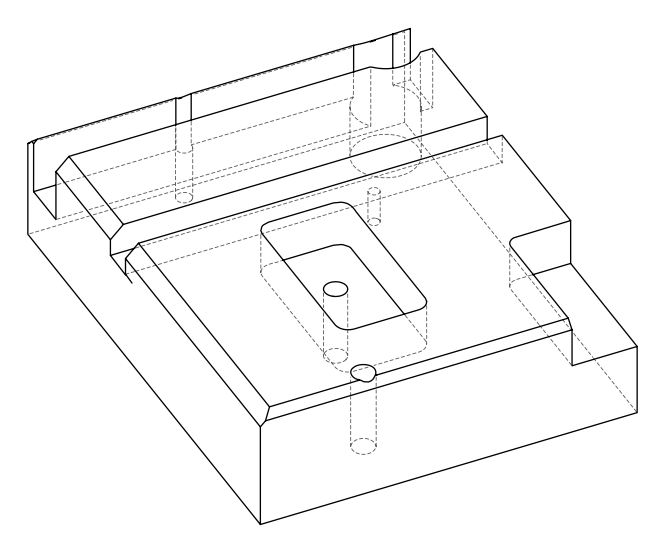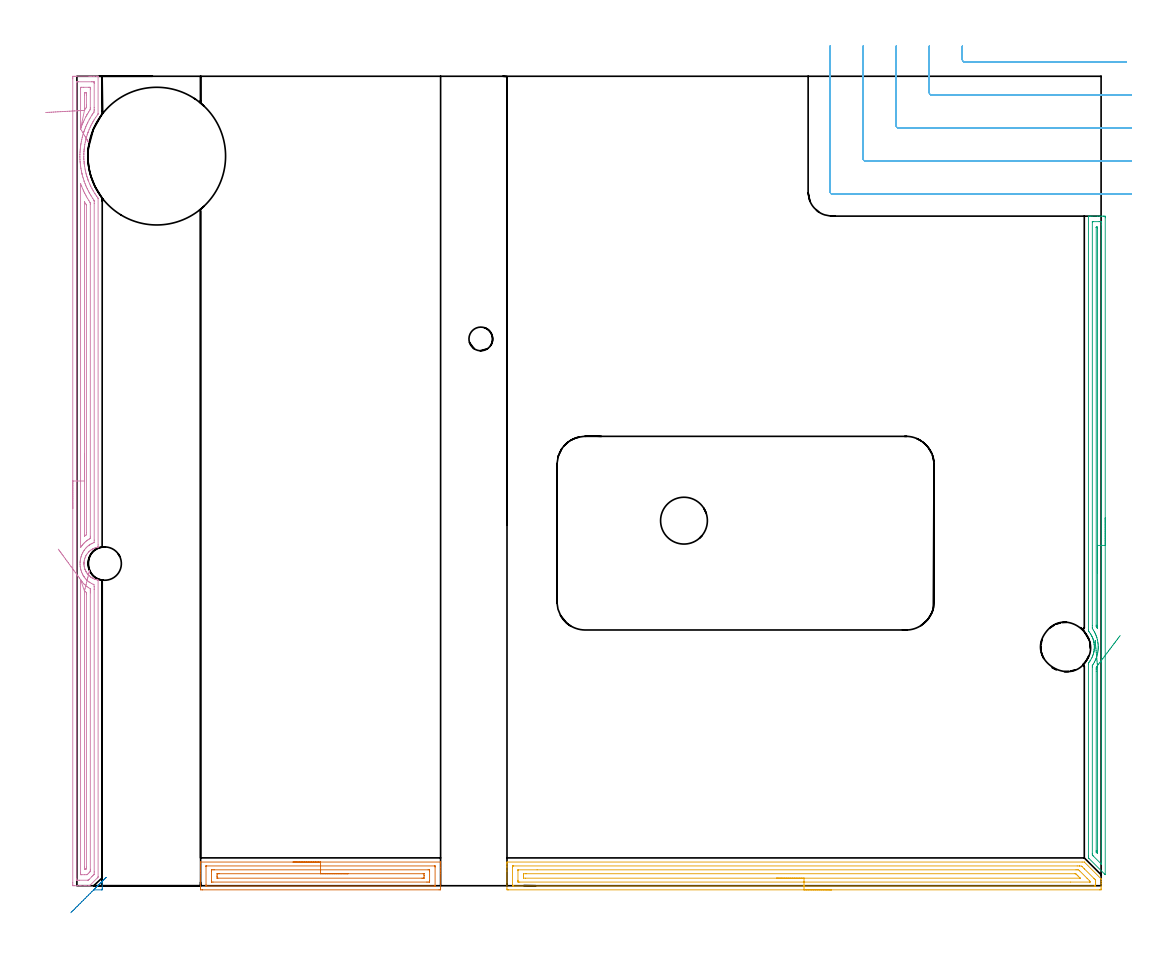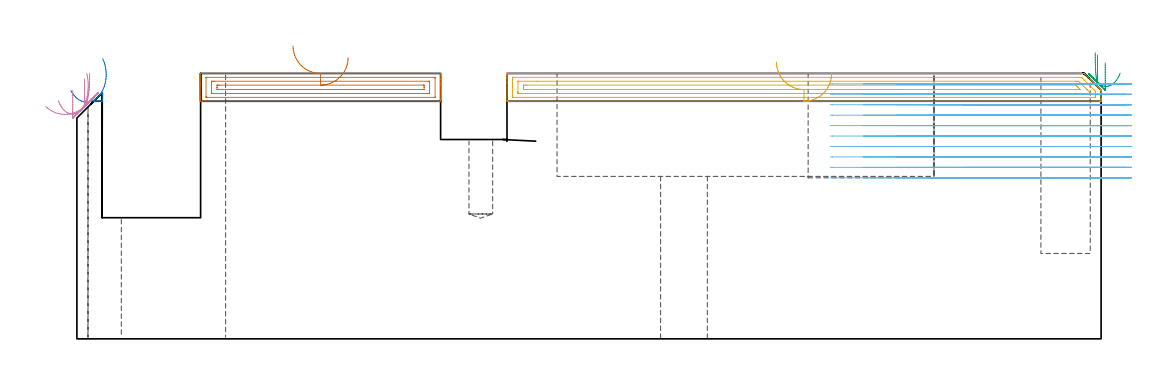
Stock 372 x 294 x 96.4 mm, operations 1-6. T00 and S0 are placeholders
(PLAN: 20 operations, 12 tool changes, 76 min)
(1 AREA_MILL | FG_CHAMFER_SURFACE | UGT0205_001 | 3.01 min | 5052 mm3)
(2 AREA_MILL_1 | FG_CHAMFER_SURFACE_1 | UGT0205_001 | 0.18 min | 712 mm3)
(3 AREA_MILL_2 | FG_CHAMFER_SURFACE_2 | UGT0205_001 | 5.86 min | 4584 mm3)
(4 AREA_MILL_3 | FG_CHAMFER_SURFACE_3 | UGT0205_001 | 9.36 min | 37914 mm3)
(5 AREA_MILL_4 | FG_CHAMFER_SURFACE_4 | UGT0205_001 | 7.07 min | 11173 mm3)
(6 MILL_CORNER_NOTCH_RECTANGULAR | CORNER_NOTCH_RECTANGULAR | NXT0201_012 | Follow Part, ap 4, ae 75% | 12.81 min | 204169 mm3)
(7 MILL_RECTANGULAR_POCKET | POCKET_RECTANGULAR_STRAIGHT | NXT0201_012 | Follow Part, ap 4, ae 75% | 16.77 min | 356655 mm3)
(8 MILL_RECTANGULAR_SLOT | SLOT_RECTANGULAR | UGT0201_004 | Follow Part, ap 8, ae 75% | 8.34 min | 511738 mm3)
(9 MILL_RECTANGULAR_SLOT_1 | SLOT_RECTANGULAR_1 | UGT0201_004 | Follow Part, ap 8, ae 75% | 1.73 min | 43128 mm3)
(10 MILL_RECTANGULAR_SLOT_2 | SLOT_RECTANGULAR_2 | UGT0201_094 | Follow Part, ap 5, ae 75% | 6.83 min | 169432 mm3)
(11 MILL_BLIND_HOLE_FROM_SOLID_MATERIAL | STEP1POCKET | NXT0201_011 | Spiral | 2.07 min | 16505 mm3)
(12 BORE_BLIND_HOLE | STEP1POCKET | UGT0332_075 | 0.27 min | 0 mm3)
(13 SPOT_DRILL | STEP1HOLE | NXT0321_9005460120000 | 0.03 min | 0 mm3)
(14 SPOT_DRILL_1 | STEP1POCKET_1 | NXT0321_9005460120000 | 0.03 min | 50 mm3)
(15 DRILL_BLIND_HOLE_INTO_CENTER | STEP1HOLE | UGT0301_198 | 0.06 min | 101 mm3)
(16 GUN_DRILL_THROUGH_HOLE | STEP1HOLE | UGT0307_003 | 0.44 min | 1870 mm3)
(17 DRILL_TO_ENLARGE_THROUGH_HOLE | STEP1HOLE | UGT0301_230 | 0.39 min | 4607 mm3)
(18 INDEXABLE_INSERT_DRILL_THROUGH_HOLE_FROM_SOLID | STEP1HOLE_1 | NXT0302_038 | 0.4 min | 91958 mm3)
(19 INDEXABLE_INSERT_DRILL_THROUGH_HOLE_FROM_SOLID_1 | STEP1HOLE_2 | NXT0302_005 | 0.26 min | 13347 mm3)
(20 DRILL_BLIND_HOLE_INTO_CENTER_1 | STEP1POCKET_1 | NXT0301_057 | 0.13 min | 1621 mm3)
(TOOL UGT0205_001 | Chamfer Mill 20 x 3 x 45 deg. | D20 FL50 Z2)
(TOOL NXT0201_012 | ENDMILL 16mm [2P460-1600-NA 1630] | D16 FL38 Z6)
(TOOL UGT0201_004 | End Mill 32 mm | D32 FL53 Z6)
(TOOL UGT0201_094 | End mill 20 mm | D20 FL38 Z4)
(TOOL NXT0201_011 | ENDMILL 12mm [2P460-1200-NA 1630] | D12 FL38 Z6)
(TOOL UGT0332_075 | 17.75 mm Rough Boring Bar | D17.75)
(TOOL NXT0321_9005460120000 | NC Spot Drill, 142deg, 12mm, Carbide, Uncoated | D12 PA142 FL30 Z2)
(TOOL UGT0301_198 | Twist Drill 7.9 mm | D7.9 PA118 FL73 Z2)
(TOOL UGT0307_003 | Gun Drill 7 mm | D7 PA130 FL24 Z1)
(TOOL UGT0301_230 | Twist Drill 12.1 mm | D12.1 PA118 FL98 Z2)
(TOOL NXT0302_038 | Index. Insert Drill 50mm [880-D5000L50-04] | D50 PA176 FL200 Z2)
(TOOL NXT0302_005 | Index. Insert Drill 17mm [880-D1700L20-05] | D17 PA176 FL85 Z2)
(TOOL NXT0301_057 | Carbide Drill 8.6mm [860.1-0860-026A1-MM 2214] | D8.6 PA140 FL47 Z2)
(OP 1 AREA_MILL)
G17 G21 G94 G90
T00 M6
G54
G17 G0 G90 X78.5 Y8.6 S1061 M3
G43 Z106.4 H0
G94 G1 X78.538 Z105.528 F250.
X78.652 Z104.663
X78.841 Z103.812
X79.103 Z102.98
X79.437 Z102.174
X79.84 Z101.4
X80.308 Z100.664
X80.84 Z99.972
X81.429 Z99.329
X82.072 Z98.739
X82.764 Z98.208
X83.5 Z97.74
X84.274 Z97.337
X85.08 Z97.003
X85.912 Z96.741
X86.763 Z96.552
X87.628 Z96.438
X88.5 Z96.4
X132.003
X132.09 Y8.597 Z96.389
X132.093 Y8.57 Z96.363
X132.1 Y8.342 Z96.14
Y6.613 Z94.412
Y5.333 Z93.13
Y5.139 Z92.937
Y4.442 Z92.235
X132.099 Y-0.908 Z86.889
X132.097 Y-1.448 Z86.349
X132.094 Y-1.491 Z86.305
X131.559 Y-1.5 Z86.3
X45.618 Y-1.499 Z86.301
X45.441 Y-1.498 Z86.302
X44.906 Y-1.491 Z86.305
X44.903 Y-1.448 Z86.349
X44.901 Y-0.908 Z86.889
X44.9 Y-0.365 Z87.432
Y4.442 Z92.235
Y5.139 Z92.937
Y5.333 Z93.13
Y8.342 Z96.141
X44.907 Y8.57 Z96.363
X44.91 Y8.604 Z96.396
X44.994 Y8.6 Z96.4
X88.5
Y7.186 Z94.986
X129.853 Y7.185 Z94.985
X129.992 Y7.182 Z94.982
X130.078 Y7.179 Z94.979
X130.09 Y7.16 Z94.96
X130.093 Y7.116 Z94.916
X130.099 Y6.799 Z94.599
X130.1 Y-0.016 Z87.784
X130.098 Y-0.056 Z87.744
X130.095 Y-0.074 Z87.726
X130.092 Y-0.079 Z87.721
X130.061 Y-0.081 Z87.719
X129.923 Y-0.085 Z87.715
X129.853 Y-0.086 Z87.714
X47.147 Y-0.085 Z87.715
X47.008 Y-0.082 Z87.718
X46.922 Y-0.079 Z87.721
X46.91 Y-0.06 Z87.74
X46.907 Y-0.016 Z87.784
X46.901 Y0.301 Z88.101
X46.9 Y7.116 Z94.916
X46.902 Y7.156 Z94.956
X46.905 Y7.174 Z94.974
X46.908 Y7.179 Z94.979
X46.939 Y7.181 Z94.981
X47.078 Y7.185 Z94.985
X47.147 Y7.186 Z94.986
X88.5
Y5.772 Z93.572
X127.572 Y5.771 Z93.571
X128.008 Y5.77 Z93.57
X128.069 Y5.767 Z93.567
X128.08 Y5.766 Z93.566
X128.09 Y5.732 Z93.532
X128.095 Y5.61 Z93.41
X128.099 Y5.425 Z93.225
X128.1 Y5.333 Z93.133
Y1.767 Z89.567
Y1.675 Z89.475
X128.097 Y1.582 Z89.382
X128.09 Y1.398 Z89.198
X128.081 Y1.334 Z89.134
X128.062 Y1.332 Z89.132
X128.008 Y1.331 Z89.131
X127.557 Y1.329 Z89.129
X127.12 Y1.328 Z89.128
X49.428 Y1.329 Z89.129
X48.992 Y1.33 Z89.13
X48.931 Y1.333 Z89.133
X48.92 Y1.334 Z89.134
X48.91 Y1.368 Z89.168
X48.905 Y1.49 Z89.29
X48.901 Y1.675 Z89.475
X48.9 Y1.767 Z89.567
Y5.425 Z93.225
X48.903 Y5.518 Z93.318
X48.91 Y5.702 Z93.502
X48.919 Y5.766 Z93.566
X48.938 Y5.768 Z93.568
X48.992 Y5.769 Z93.569
X49.443 Y5.771 Z93.571
X49.88 Y5.772 Z93.572
X88.5
Y4.357 Z92.157
X125.784
X125.961 Y4.355 Z92.155
X126.049 Y4.353 Z92.153
X126.085 Y4.351 Z92.151
X126.09 Y4.322 Z92.122
X126.099 Y3.684 Z91.484
Y3.55 Z91.35
X126.094 Y2.797 Z90.597
X126.089 Y2.75 Z90.55
X126.047 Y2.747 Z90.547
X125.948 Y2.745 Z90.545
X125.747 Y2.743 Z90.543
X125.345
X51.216
X51.039 Y2.745 Z90.545
X50.951 Y2.747 Z90.547
X50.914 Y2.749 Z90.549
X50.91 Y2.778 Z90.578
X50.901 Y3.416 Z91.216
Y3.55 Z91.35
X50.906 Y4.303 Z92.103
X50.911 Y4.35 Z92.15
X50.953 Y4.353 Z92.153
X51.052 Y4.355 Z92.155
X51.253 Y4.357 Z92.157
X51.655
X88.5
X89.372 Z92.195
X90.236 Z92.309
X91.088 Z92.498
X91.92 Z92.76
X92.726 Z93.094
X93.5 Z93.497
X94.236 Z93.966
X94.928 Z94.497
X95.571 Z95.086
X96.16 Z95.729
X96.691 Z96.422
X97.16 Z97.157
X97.563 Z97.931
X97.897 Z98.737
X98.159 Z99.569
X98.348 Z100.421
X98.462 Z101.286
X98.5 Z102.157
G0 Z106.4
M5
M2
(OP 2 AREA_MILL_1)
G17 G21 G94 G90
T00 M6
G54
G17 G0 G90 X-2.206 Y-9.806 S1061 M3
G43 Z106.4 H0
Z90.241
G94 G1 X-1.828 Y-9.428 Z89.552 F250.
X-1.409 Y-9.009 Z88.911
X-0.953 Y-8.553 Z88.325
X-0.462 Y-8.062 Z87.797
X0.06 Y-7.54 Z87.332
X0.609 Y-6.991 Z86.932
X1.18 Y-6.42 Z86.602
X1.769 Y-5.831 Z86.344
X2.372 Y-5.228 Z86.159
X2.984 Y-4.616 Z86.049
X3.6 Y-4. Z86.015
X4.216 Y-3.384 Z86.057
X4.828 Y-2.772 Z86.175
X5.429 Y-2.171 Z86.368
X6.017 Y-1.583 Z86.634
X6.585 Y-1.015 Z86.971
X7.131 Y-0.469 Z87.378
X7.65 Y0.05 Z87.85
X8.951 Y1.351 Z89.151
X9.051 Y1.454 Z89.248
X9.151 Y1.555 Z89.345
X9.192 Y1.586 Z89.374
X9.2 Y1.567 Z89.357
Y1.351 Z89.145
Y-0.882 Z86.915
X9.197 Y-1.251 Z86.547
X9.193 Y-1.492 Z86.306
X9.074 Y-1.497 Z86.302
X8.951 Y-1.5 Z86.3
X6.349
X6.185 Y-1.497 Z86.302
X6.118 Y-1.493 Z86.306
X6.349 Y-1.25 Z86.55
X7.65 Y0.05 Z87.85
X8.138 Y0.538 Z88.384
X8.591 Y0.991 Z88.977
X9.005 Y1.405 Z89.623
X9.378 Y1.778 Z90.317
X9.707 Y2.108 Z91.055
X9.99 Y2.39 Z91.831
X10.223 Y2.623 Z92.638
X10.406 Y2.806 Z93.471
X10.537 Y2.937 Z94.324
X10.614 Y3.014 Z95.189
X10.638 Y3.039 Z96.061
X10.609 Y3.009 Z96.932
X10.525 Y2.925 Z97.797
X10.389 Y2.789 Z98.648
X10.201 Y2.601 Z99.479
X9.962 Y2.362 Z100.283
X9.675 Y2.075 Z101.055
X9.341 Y1.741 Z101.788
G0 Z106.4
M5
M2
(OP 3 AREA_MILL_2)
G17 G21 G94 G90
T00 M6
G54
G17 G0 G90 X373.5 Y133.6 S1061 M3
G43 Z106.4 H0
Z100.3
G94 G1 Y133.562 Z99.428 F250.
Y133.448 Z98.563
Y133.259 Z97.712
Y132.997 Z96.88
Y132.663 Z96.074
Y132.26 Z95.3
Y131.792 Z94.564
Y131.26 Z93.872
Y130.671 Z93.229
Y130.028 Z92.64
Y129.336 Z92.108
Y128.6 Z91.64
Y127.826 Z91.237
Y127.02 Z90.903
Y126.188 Z90.641
Y125.337 Z90.452
Y124.472 Z90.338
Y123.6 Z90.3
Y4.146
X373.493 Y4.019 Z90.306
X373.355 Y4.146 Z90.444
X367.559 Y9.94 Z96.239
X367.404 Y10.094 Z96.389
X367.4 Y10.832 Z96.4
Y80.365
X367.403 Y80.881 Z96.397
Y80.885
X367.631 Y81.171 Z96.169
X367.944 Y81.591 Z95.853
X368.033 Y81.725 Z95.764
X368.076 Y81.789 Z95.721
X368.485 Y82.485 Z95.315
X368.706 Y82.929 Z95.091
X368.907 Y83.379 Z94.89
X368.948 Y83.482 Z94.848
X369.086 Y83.876 Z94.712
X369.207 Y84.273 Z94.59
X369.32 Y84.718 Z94.479
X369.324 Y84.738 Z94.475
X369.34 Y84.822 Z94.457
X369.399 Y85.108 Z94.401
X369.41 Y85.167 Z94.39
X369.477 Y85.626 Z94.322
X369.478 Y85.654 Z94.318
X369.483 Y85.713 Z94.31
X369.499 Y85.866 Z94.296
X369.518 Y86.06 Z94.278
X369.528 Y86.274 Z94.267
X369.539 Y86.507 Z94.257
X369.538 Y86.742 Z94.254
X369.539 Y86.954 Z94.259
X369.514 Y87.401 Z94.283
X369.503 Y87.496 Z94.291
X369.495 Y87.583 Z94.302
X369.49 Y87.638 Z94.309
X369.468 Y87.848 Z94.33
X369.398 Y88.296 Z94.398
X369.378 Y88.388 Z94.417
X369.359 Y88.492 Z94.44
X369.352 Y88.527 Z94.448
X369.321 Y88.673 Z94.477
X369.306 Y88.742 Z94.49
X369.281 Y88.834 Z94.514
X369.204 Y89.134 Z94.594
X369.189 Y89.19 Z94.609
X369.161 Y89.279 Z94.636
X369.049 Y89.636 Z94.749
X369.017 Y89.725 Z94.78
X368.949 Y89.916 Z94.849
X368.844 Y90.171 Z94.956
X368.821 Y90.225 Z94.979
X368.682 Y90.529 Z95.116
X368.636 Y90.616 Z95.16
X368.45 Y90.98 Z95.349
X368.428 Y91.018 Z95.371
X368.198 Y91.423 Z95.601
X368.077 Y91.613 Z95.722
X367.825 Y91.969 Z95.974
X367.769 Y92.044 Z96.031
X367.562 Y92.317 Z96.236
X367.515 Y92.376 Z96.282
X367.405 Y92.514 Z96.391
X367.4 Y92.845 Z96.4
Y243.054
X367.406 Y243.19 Z96.393
X367.67 Y243.2 Z96.128
X368.118 Z95.681
X368.692 Z95.102
X370.737 Z93.06
X371.329 Z92.466
X371.912 Z91.884
X372.208 Z91.588
X372.79 Z91.005
X373.086 Y243.197 Z90.71
X373.491 Y243.19 Z90.305
X373.496 Y243.024 Z90.302
X373.499 Y242.609 Z90.301
X373.5 Y123.6 Z90.3
X372.086 Z91.714
Y8.157
X372.084 Y7.914 Z91.716
X372.082 Y7.884 Z91.718
X372.081 Y7.88 Z91.719
X372.077 Y7.881 Z91.723
X372.038 Y7.914 Z91.762
X372.003 Y7.948 Z91.797
X371.792 Y8.157 Z92.008
X369.119 Y10.832 Z94.681
X368.966 Y10.989 Z94.834
X368.844 Y11.118 Z94.956
X368.821 Y11.149 Z94.979
X368.819 Y11.169 Z94.981
X368.817 Y11.216 Z94.983
X368.814 Y11.599 Z94.986
Y11.723
X368.815 Y79.473 Z94.985
X368.817 Y79.857 Z94.983
X368.819 Y79.953 Z94.981
X368.822 Y79.997 Z94.978
X369.062 Y80.365 Z94.738
X369.257 Y80.683 Z94.543
X369.571 Y81.206 Z94.229
X369.589 Y81.238 Z94.211
X369.599 Y81.256 Z94.201
X369.882 Y81.832 Z93.918
X370.027 Y82.148 Z93.773
X370.103 Y82.324 Z93.697
X370.153 Y82.449 Z93.647
X370.369 Y83.039 Z93.431
X370.381 Y83.074 Z93.419
X370.39 Y83.1 Z93.41
X370.45 Y83.3 Z93.35
X370.583 Y83.796 Z93.217
X370.616 Y83.931 Z93.184
X370.744 Y84.524 Z93.056
X370.797 Y84.822 Z93.003
X370.865 Y85.292 Z92.935
X370.907 Y85.713 Z92.893
X370.933 Y86.115 Z92.867
X370.949 Y86.605 Z92.851
X370.947 Y86.992 Z92.853
X370.921 Y87.496 Z92.879
X370.881 Y87.951 Z92.919
X370.826 Y88.388 Z92.974
X370.719 Y89.006 Z93.081
X370.663 Y89.279 Z93.137
X370.45 Y90.102 Z93.35
X370.429 Y90.171 Z93.371
X370.419 Y90.202 Z93.381
X370.242 Y90.714 Z93.558
X370.106 Y91.062 Z93.694
X369.831 Y91.69 Z93.969
X369.696 Y91.954 Z94.104
X369.571 Y92.184 Z94.229
X369.187 Y92.845 Z94.613
X368.821 Y93.425 Z94.979
X368.817 Y93.611 Z94.983
X368.815 Y93.736 Z94.985
X368.814 Y94.504 Z94.986
X368.815 Y241.114 Z94.985
X368.816 Y241.162 Z94.984
X368.818 Y241.184 Z94.982
X368.82 Y241.188 Z94.98
X368.834 Y241.191 Z94.966
X369.204 Y241.199 Z94.596
X371.329 Z92.471
X371.842 Y241.196 Z91.958
X372.009 Y241.19 Z91.791
X372.079 Y241.166 Z91.721
X372.084 Y240.951 Z91.716
X372.085 Y240.826 Z91.715
X372.086 Y240.058 Z91.714
Y123.6
X370.672 Z93.128
X370.671 Y94.403 Z93.129
X370.67 Y93.736 Z93.13
X370.667 Y93.563 Z93.133
X370.666 Y93.518 Z93.134
X370.657 Y93.494 Z93.143
X370.63 Y93.536 Z93.17
X370.593 Y93.592 Z93.207
X370.45 Y93.837 Z93.35
X370.285 Y94.123 Z93.515
X370.252 Y94.183 Z93.548
X370.239 Y94.21 Z93.561
X370.235 Y94.254 Z93.565
X370.232 Y94.403 Z93.568
X370.229 Y94.628 Z93.571
Y239.043
X370.23 Y239.155 Z93.57
X370.232 Y239.182 Z93.568
X370.235 Y239.188 Z93.565
X370.244 Y239.192 Z93.556
X370.297 Y239.198 Z93.503
X370.45 Y239.199 Z93.35
X370.605 Y239.196 Z93.195
X370.648 Y239.191 Z93.152
X370.665 Y239.187 Z93.135
X370.667 Y239.176 Z93.133
X370.67 Y239.118 Z93.13
X370.671 Y239.043 Z93.129
X370.672 Y238.818 Z93.128
Y123.6
Y122.728 Z93.166
Y121.864 Z93.28
Y121.012 Z93.469
Y120.18 Z93.731
Y119.374 Z94.065
Y118.6 Z94.468
Y117.864 Z94.937
Y117.172 Z95.468
Y116.529 Z96.057
Y115.94 Z96.701
Y115.409 Z97.393
Y114.94 Z98.128
Y114.537 Z98.902
Y114.203 Z99.708
Y113.941 Z100.54
Y113.752 Z101.392
Y113.638 Z102.257
Y113.6 Z103.128
G0 X369.863 Y88.957 Z103.976
G1 X369.859 Y88.995 Z103.105
X369.863 Y88.959 Z102.233
X369.873 Y88.846 Z101.368
X369.889 Y88.659 Z100.516
X369.912 Y88.398 Z99.684
X369.942 Y88.067 Z98.878
X369.977 Y87.666 Z98.103
X370.019 Y87.2 Z97.367
X370.066 Y86.672 Z96.674
X370.118 Y86.086 Z96.031
X370.175 Y85.446 Z95.441
X370.236 Y84.757 Z94.909
X370.301 Y84.024 Z94.439
X370.37 Y83.254 Z94.036
X370.441 Y82.452 Z93.701
X370.515 Y81.623 Z93.438
X370.59 Y80.775 Z93.248
X370.667 Y79.914 Z93.133
X370.668 Y79.901 Z93.132
X370.67 Y79.848 Z93.13
X370.671 Y79.698 Z93.129
X370.672 Y79.473 Z93.128
X370.671 Y12.615 Z93.129
X370.67 Y12.391 Z93.13
X370.668 Y12.165 Z93.132
X370.661 Y11.75 Z93.139
X370.45 Y11.955 Z93.35
X370.289 Y12.119 Z93.511
X370.249 Y12.162 Z93.551
X370.235 Y12.189 Z93.565
X370.233 Y12.24 Z93.567
X370.23 Y12.39 Z93.57
X370.229 Y12.615 Z93.571
X370.228 Y12.839 Z93.572
X370.229 Y77.915 Z93.571
Y78.582
X370.231 Y78.804 Z93.569
X370.236 Y79.139 Z93.564
X370.247 Y79.214 Z93.553
X370.415 Y79.509 Z93.385
X370.45 Y79.569 Z93.35
X370.524 Y79.69 Z93.276
X370.639 Y79.876 Z93.161
X370.667 Y79.914 Z93.133
X371.128 Y80.525 Z92.716
X371.61 Y81.164 Z92.368
X372.108 Y81.824 Z92.09
X372.618 Y82.502 Z91.886
X373.137 Y83.191 Z91.756
X373.662 Y83.886 Z91.702
X374.187 Y84.582 Z91.724
X374.708 Y85.274 Z91.822
X375.223 Y85.957 Z91.996
X375.727 Y86.625 Z92.243
X376.216 Y87.274 Z92.562
X376.686 Y87.897 Z92.95
X377.134 Y88.491 Z93.406
X377.556 Y89.052 Z93.924
X377.95 Y89.574 Z94.501
X378.312 Y90.054 Z95.134
X378.639 Y90.488 Z95.816
X378.929 Y90.873 Z96.543
G0 Z106.4
M5
M2
(OP 4 AREA_MILL_3)
G17 G21 G94 G90
T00 M6
G54
G17 G0 G90 X-1.5 Y137. S1061 M3
G43 Z106.4 H0
Z90.2
G94 G1 Y137.038 Z89.328 F250.
Y137.152 Z88.464
Y137.341 Z87.612
Y137.603 Z86.78
Y137.937 Z85.974
Y138.34 Z85.2
Y138.808 Z84.464
Y139.34 Z83.772
Y139.929 Z83.129
Y140.572 Z82.54
Y141.264 Z82.009
Y142. Z81.54
Y142.774 Z81.137
Y143.58 Z80.803
Y144.412 Z80.541
Y145.263 Z80.352
Y146.128 Z80.238
Y147. Z80.2
Y293.089
X-1.499 Y293.392 Z80.201
X-1.493 Y293.975 Z80.204
X-1.492 Y293.993 Z80.206
X-0.911 Y293.997 Z80.786
X-0.304 Y294. Z81.393
X4.437 Z86.131
X5.005 Z86.702
X5.328 Z87.024
X5.897 Z87.593
X6.22 Z87.915
X7.274 Z88.973
X7.65 Y293.992 Z89.342
X7.697 Y293.99 Z89.388
X7.7 Y293.838 Z89.4
X7.69 Y280.418 Z89.39
X7.686 Y280.274 Z89.38
X7.602 Y280.143 Z89.301
X6.816 Y279.036 Z88.514
X6.236 Y278.135 Z87.933
X5.929 Y277.632 Z87.628
X5.801 Y277.407 Z87.501
X5.708 Y277.243 Z87.408
X5.661 Y277.155 Z87.361
X5.514 Y276.878 Z87.211
X5.231 Y276.35 Z86.929
X5.044 Y275.98 Z86.742
X4.8 Y275.458 Z86.498
X4.408 Y274.566 Z86.108
X4.158 Y273.948 Z85.856
X4.059 Y273.674 Z85.755
X4.03 Y273.588 Z85.726
X3.934 Y273.308 Z85.629
X3.87 Y273.125 Z85.568
X3.843 Y273.046 Z85.541
X3.779 Y272.861 Z85.478
X3.752 Y272.782 Z85.451
X3.735 Y272.726 Z85.433
X3.546 Y272.113 Z85.243
X3.502 Y271.969 Z85.197
X3.478 Y271.89 Z85.173
X3.271 Y271.156 Z84.971
X3.234 Y270.998 Z84.933
X3.038 Y270.106 Z84.734
X2.867 Y269.214 Z84.566
X2.745 Y268.398 Z84.439
X2.733 Y268.322 Z84.428
X2.65 Y267.608 Z84.346
X2.64 Y267.506 Z84.333
X2.63 Y267.43 Z84.324
X2.602 Y267.088 Z84.297
X2.566 Y266.613 Z84.256
X2.559 Y266.538 Z84.251
X2.527 Y265.851 Z84.222
X2.522 Y265.72 Z84.215
X2.518 Y265.646 Z84.214
X2.507 Y264.798 Z84.205
X2.506 Y264.754 Z84.204
X2.513 Y264.307 Z84.21
X2.531 Y263.935 Z84.224
X2.534 Y263.861 Z84.227
X2.594 Y262.969 Z84.287
X2.599 Y262.919 Z84.292
X2.632 Y262.596 Z84.323
X2.651 Y262.387 Z84.347
X2.654 Y262.351 Z84.351
X2.666 Y262.238 Z84.362
X2.676 Y262.15 Z84.369
X2.683 Y262.077 Z84.377
X2.749 Y261.579 Z84.447
X2.794 Y261.257 Z84.491
X2.804 Y261.185 Z84.501
X2.957 Y260.293 Z84.656
X3.053 Y259.835 Z84.748
X3.128 Y259.472 Z84.824
X3.142 Y259.401 Z84.839
X3.272 Y258.844 Z84.97
X3.365 Y258.509 Z85.059
X3.418 Y258.325 Z85.114
X3.476 Y258.133 Z85.169
X3.529 Y257.944 Z85.228
X3.546 Y257.886 Z85.245
X3.606 Y257.687 Z85.301
X3.627 Y257.617 Z85.322
X3.79 Y257.114 Z85.488
X3.896 Y256.794 Z85.589
X3.919 Y256.725 Z85.612
X3.953 Y256.629 Z85.647
X4.054 Y256.348 Z85.748
X4.121 Y256.153 Z85.821
X4.14 Y256.1 Z85.84
X4.158 Y256.052 Z85.856
X4.22 Y255.901 Z85.915
X4.247 Y255.833 Z85.943
X4.619 Y254.941 Z86.319
X4.821 Y254.494 Z86.518
X5.029 Y254.049 Z86.727
X5.489 Y253.157 Z87.189
X5.707 Y252.76 Z87.404
X5.95 Y252.331 Z87.648
X5.989 Y252.264 Z87.688
X6.545 Y251.372 Z88.245
X6.678 Y251.167 Z88.378
X6.814 Y250.966 Z88.514
X7.151 Y250.48 Z88.851
X7.461 Y250.056 Z89.16
X7.694 Y249.746 Z89.392
X7.7 Y249.653 Z89.4
Y123.791
X7.694 Y123.016 Z89.392
X7.651 Y122.979 Z89.349
X7.647 Y122.976 Z89.346
X7.566 Y122.96 Z89.265
X7.331 Y122.914 Z89.031
X7.111 Y122.852 Z88.807
X6.989 Y122.818 Z88.688
X6.815 Y122.769 Z88.514
X6.368 Y122.612 Z88.067
X6.22 Y122.546 Z87.918
X5.93 Y122.418 Z87.628
X5.774 Y122.335 Z87.472
X5.576 Y122.23 Z87.274
X5.231 Y122.022 Z86.929
X5.043 Y121.886 Z86.742
X4.826 Y121.709 Z86.525
X4.6 Y121.524 Z86.299
X4.437 Y121.37 Z86.134
X4.399 Y121.334 Z86.097
X4.181 Y121.13 Z85.88
X4.158 Y121.105 Z85.856
X3.813 Y120.68 Z85.512
X3.546 Y120.304 Z85.243
X3.499 Y120.238 Z85.196
X3.271 Y119.853 Z84.971
X3.201 Y119.702 Z84.9
X3.035 Y119.346 Z84.731
X2.869 Y118.902 Z84.567
X2.842 Y118.811 Z84.541
X2.739 Y118.454 Z84.435
X2.645 Y118.009 Z84.343
X2.588 Y117.562 Z84.282
Y117.543 Z84.281
X2.577 Y117.374 Z84.272
X2.564 Y117.116 Z84.252
Y117.111
X2.565 Y117.047
X2.567 Y117.003 Z84.25
Y116.849 Z84.259
X2.571 Y116.67 Z84.262
X2.612 Y116.223 Z84.307
X2.654 Y115.962 Z84.352
X2.688 Y115.777 Z84.381
X2.798 Y115.329 Z84.493
X2.804 Y115.311 Z84.498
X2.868 Y115.106 Z84.568
X2.94 Y114.885 Z84.64
X2.964 Y114.829 Z84.663
X3.097 Y114.51 Z84.794
X3.141 Y114.419 Z84.837
X3.238 Y114.212 Z84.938
X3.271 Y114.142 Z84.971
X3.354 Y113.993 Z85.054
X3.652 Y113.539 Z85.351
X3.811 Y113.327 Z85.51
X3.98 Y113.101 Z85.679
X4.157 Y112.9 Z85.857
X4.432 Y112.634 Z86.132
X4.524 Y112.544 Z86.224
X4.908 Y112.209 Z86.606
X4.938 Y112.187 Z86.637
X5.043 Y112.112 Z86.742
X5.274 Y111.962 Z86.973
X5.328 Y111.927 Z87.025
X5.385 Y111.89 Z87.084
X5.478 Y111.829 Z87.177
X5.677 Y111.721 Z87.375
X5.774 Y111.669 Z87.469
X5.914 Y111.592 Z87.614
X5.929 Y111.584 Z87.628
X6.039 Y111.536 Z87.738
X6.22 Y111.456 Z87.916
X6.533 Y111.317 Z88.232
X6.7 Y111.26 Z88.4
X6.815 Y111.225 Z88.514
X7.111 Y111.152 Z88.805
X7.393 Y111.081 Z89.089
X7.474 Y111.061 Z89.168
X7.644 Y111.023 Z89.336
X7.697 Y111.008 Z89.388
X7.7 Y110.848 Z89.4
Y3.286
X7.695 Y3.105 Z89.391
X7.562 Y2.962 Z89.262
X7.547 Y2.947 Z89.247
X7.441 Y2.84 Z89.138
X4.734 Y0.133 Z86.431
X4.612 Y0.013 Z86.31
X4.595 Y0.001 Z86.292
X4.437 Y0. Z86.136
X4.284 Z85.984
X3.3 Z84.999
X2.654 Z84.35
X1.44 Z83.138
X0.872 Z82.567
X0.265 Z81.96
X-0.911 Y0.001 Z80.785
X-1.155 Y0.003 Z80.541
X-1.491 Y0.007 Z80.205
X-1.493 Y0.025 Z80.204
X-1.498 Y0.608 Z80.202
X-1.5 Y1.198 Z80.2
Y147.
X-0.086 Z81.614
X-0.085 Y291.74 Z81.615
X-0.083 Y291.872 Z81.617
X-0.079 Y291.959 Z81.621
X-0.075 Y291.992 Z81.625
X-0.067 Y291.993 Z81.633
X-0.019 Y291.996 Z81.681
X0.479 Y292. Z82.179
X5.328 Z87.028
X5.828 Y291.998 Z87.528
X6.22 Y291.992 Z87.92
X6.269 Y291.99 Z87.969
X6.278 Y291.801 Z87.978
X6.283 Y291.671 Z87.983
X6.284 Y291.607 Z87.984
Y291.542
X6.278 Y282.622 Z87.978
X6.274 Y281.788 Z87.974
X6.273 Y281.735 Z87.973
X6.22 Y281.034 Z87.92
X6.166 Y280.949 Z87.866
X6.13 Y280.895 Z87.83
X5.803 Y280.42 Z87.503
X5.526 Y280.002 Z87.226
X5.448 Y279.882 Z87.148
X5.328 Y279.693 Z87.028
X4.971 Y279.11 Z86.671
X4.772 Y278.774 Z86.472
X4.437 Y278.182 Z86.137
X3.993 Y277.325 Z85.693
X3.845 Y277.025 Z85.545
X3.562 Y276.432 Z85.262
X3.559 Y276.425 Z85.259
X3.546 Y276.395 Z85.246
X3.288 Y275.797 Z84.988
X3.179 Y275.539 Z84.879
X3.029 Y275.165 Z84.729
X2.828 Y274.647 Z84.528
X2.654 Y274.163 Z84.354
X2.55 Y273.858 Z84.25
X2.516 Y273.754 Z84.216
X2.336 Y273.181 Z84.036
X2.238 Y272.861 Z83.938
X2.063 Y272.269 Z83.763
X1.979 Y271.969 Z83.679
X1.953 Y271.874 Z83.653
X1.935 Y271.797 Z83.635
X1.769 Y271.076 Z83.469
X1.763 Y271.049 Z83.463
X1.594 Y270.184 Z83.294
X1.482 Y269.573 Z83.182
X1.437 Y269.291 Z83.137
X1.363 Y268.799 Z83.063
X1.313 Y268.398 Z83.013
X1.267 Y268.003 Z82.967
X1.217 Y267.506 Z82.917
X1.189 Y267.187 Z82.889
X1.148 Y266.613 Z82.848
X1.134 Y266.35 Z82.834
X1.109 Y265.72 Z82.809
X1.103 Y265.489 Z82.803
X1.098 Y264.828 Z82.798
X1.099 Y264.6 Z82.799
X1.117 Y263.935 Z82.817
X1.127 Y263.679 Z82.827
X1.166 Y263.042 Z82.866
X1.177 Y262.89 Z82.877
X1.191 Y262.723 Z82.891
X1.249 Y262.15 Z82.949
X1.295 Y261.726 Z82.995
X1.357 Y261.257 Z83.057
X1.438 Y260.69 Z83.138
X1.493 Y260.365 Z83.193
X1.627 Y259.608 Z83.327
X1.654 Y259.472 Z83.354
X1.763 Y258.94 Z83.463
X1.844 Y258.579 Z83.544
X1.854 Y258.534 Z83.554
X1.869 Y258.473 Z83.569
X2.08 Y257.687 Z83.78
X2.206 Y257.243 Z83.906
X2.343 Y256.794 Z84.043
X2.613 Y255.942 Z84.313
X2.627 Y255.901 Z84.327
X2.654 Y255.822 Z84.354
X2.958 Y255.009 Z84.658
X3.161 Y254.501 Z84.861
X3.325 Y254.116 Z85.025
X3.546 Y253.608 Z85.246
X3.722 Y253.223 Z85.422
X3.877 Y252.891 Z85.577
X4.168 Y252.331 Z85.868
X4.437 Y251.82 Z86.137
X4.648 Y251.438 Z86.348
X4.924 Y250.95 Z86.624
X5.176 Y250.546 Z86.876
X5.328 Y250.306 Z87.028
X5.754 Y249.653 Z87.454
X6.22 Y248.969 Z87.92
X6.262 Y248.9 Z87.962
X6.279 Y248.867 Z87.979
X6.282 Y248.826 Z87.982
X6.284 Y248.76 Z87.984
X6.285 Y248.694 Z87.985
X6.286 Y247.868 Z87.986
Y125.511
X6.28 Y124.684 Z87.98
X6.279 Y124.657 Z87.979
X6.26 Y124.643 Z87.96
X6.22 Y124.623 Z87.92
X5.637 Y124.374 Z87.337
X5.328 Y124.225 Z87.028
X5.046 Y124.074 Z86.746
X4.576 Y123.791 Z86.276
X4.494 Y123.734 Z86.194
X4.437 Y123.69 Z86.137
X3.943 Y123.297 Z85.643
X3.546 Y122.934 Z85.246
X3.528 Y122.917 Z85.228
X3.509 Y122.899 Z85.209
X3.232 Y122.604 Z84.932
X3.105 Y122.448 Z84.805
X2.757 Y122.006 Z84.457
X2.654 Y121.865 Z84.354
X2.439 Y121.549 Z84.139
X2.357 Y121.412 Z84.057
X2.182 Y121.114 Z83.882
X2.042 Y120.834 Z83.742
X1.763 Y120.228 Z83.463
X1.761 Y120.223 Z83.461
X1.627 Y119.842 Z83.327
X1.536 Y119.556 Z83.236
X1.47 Y119.328 Z83.17
X1.352 Y118.848 Z83.052
X1.269 Y118.436 Z82.969
X1.223 Y118.084 Z82.923
X1.191 Y117.832 Z82.891
X1.172 Y117.543 Z82.872
X1.155 Y117.26 Z82.855
X1.159 Y116.65 Z82.859
X1.202 Y116.088 Z82.902
X1.217 Y115.931 Z82.917
X1.241 Y115.758 Z82.941
X1.316 Y115.313 Z83.016
X1.419 Y114.865 Z83.119
X1.498 Y114.559 Z83.198
X1.644 Y114.092 Z83.344
X1.687 Y113.972 Z83.387
X1.763 Y113.779 Z83.463
X1.975 Y113.292 Z83.675
X2.015 Y113.206 Z83.715
X2.077 Y113.08 Z83.777
X2.184 Y112.878 Z83.884
X2.286 Y112.698 Z83.986
X2.525 Y112.317 Z84.225
X2.612 Y112.187 Z84.312
X2.654 Y112.127 Z84.354
X3.012 Y111.656 Z84.712
X3.325 Y111.295 Z85.025
X3.546 Y111.08 Z85.246
X3.894 Y110.755 Z85.594
X4.311 Y110.402 Z86.011
X4.437 Y110.312 Z86.137
X4.71 Y110.129 Z86.41
X5.328 Y109.778 Z87.028
X5.885 Y109.509 Z87.585
X6.22 Y109.356 Z87.92
X6.279 Y108.617 Z87.979
X6.282 Y108.554 Z87.982
X6.286 Y107.724 Z87.986
Y107.658
X6.285 Y5.005 Z87.985
X6.279 Y4.178 Z87.979
X6.268 Y4.13 Z87.968
X6.22 Y4.077 Z87.92
X5.827 Y3.679 Z87.527
X5.436 Y3.286 Z87.136
X4.437 Y2.288 Z86.137
X4.172 Y2.034 Z85.872
X4.124 Y2.01 Z85.824
X4.063 Y2.006 Z85.763
X3.937 Y2.001 Z85.637
X0.872 Y2. Z82.572
X0.372 Y2.001 Z82.072
X-0.019 Y2.008 Z81.681
X-0.069 Y2.01 Z81.631
X-0.079 Y2.195 Z81.621
X-0.084 Y2.327 Z81.616
X-0.085 Y2.393 Z81.615
X-0.086 Y147. Z81.614
X1.329 Z83.029
Y254.551
X1.334 Y255.009 Z83.034
X1.335 Y255.036 Z83.035
X1.341 Y255.048 Z83.041
X1.639 Y254.24 Z83.339
X1.687 Y254.116 Z83.387
X1.763 Y253.922 Z83.463
X2.056 Y253.223 Z83.756
X2.273 Y252.713 Z83.973
X2.447 Y252.331 Z84.147
X2.654 Y251.887 Z84.354
X2.879 Y251.438 Z84.579
X3.114 Y250.978 Z84.814
X3.347 Y250.546 Z85.047
X3.546 Y250.186 Z85.246
X3.855 Y249.653 Z85.555
X4.352 Y248.845 Z86.052
X4.771 Y248.202 Z86.471
X4.833 Y248.104 Z86.533
X4.86 Y248.059 Z86.56
X4.864 Y248.012 Z86.564
X4.867 Y247.868 Z86.567
X4.871 Y247.433 Z86.571
Y126.927
X4.869 Y126.469 Z86.569
X4.867 Y126.252 Z86.567
X4.865 Y126.149 Z86.565
X4.803 Y126.103 Z86.503
X4.437 Y125.88 Z86.137
X3.946 Y125.577 Z85.646
X3.716 Y125.406 Z85.416
X3.546 Y125.272 Z85.246
X3.223 Y125.007 Z84.923
X2.863 Y124.684 Z84.563
X2.654 Y124.482 Z84.354
X2.317 Y124.129 Z84.017
X2.041 Y123.791 Z83.741
X1.919 Y123.635 Z83.619
X1.763 Y123.428 Z83.463
X1.543 Y123.12 Z83.243
X1.351 Y122.846 Z83.051
X1.336 Y122.827 Z83.036
X1.334 Z83.034
X1.332 Y122.836 Z83.032
X1.329 Y122.875 Z83.029
Y122.899
Y147.
X2.743 Z84.443
X2.744 Y248.305 Z84.444
X2.745 Y248.377 Z84.445
X2.747 Y248.384 Z84.447
X2.749 Z84.449
X2.769 Y248.355 Z84.469
X3.075 Y247.868 Z84.775
X3.205 Y247.66 Z84.905
X3.401 Y247.343 Z85.101
X3.447 Y247.266 Z85.147
X3.452 Y247.242 Z85.152
X3.455 Y247.195 Z85.155
X3.457 Y247.099 Z85.157
Y247.064
Y128.255
X3.45 Y127.54 Z85.15
X3.441 Y127.466 Z85.141
X3.298 Y127.362 Z84.998
X2.78 Y126.971 Z84.48
X2.752 Y126.951 Z84.452
X2.749 Y127.044 Z84.449
X2.744 Y127.273 Z84.444
X2.743 Y147. Z84.443
Y147.872 Z84.481
Y148.736 Z84.595
Y149.588 Z84.783
Y150.42 Z85.046
Y151.226 Z85.38
Y152. Z85.782
Y152.736 Z86.251
Y153.428 Z86.782
Y154.071 Z87.372
Y154.66 Z88.015
Y155.191 Z88.707
Y155.66 Z89.443
Y156.063 Z90.217
Y156.397 Z91.022
Y156.659 Z91.855
Y156.848 Z92.706
Y156.962 Z93.571
Y157. Z94.443
G0 X-6.745 Y122.236 Z86.565
G1 X-6.464 Y121.852 Z85.834
X-6.147 Y121.418 Z85.147
X-5.796 Y120.937 Z84.509
X-5.414 Y120.413 Z83.926
X-5.002 Y119.85 Z83.401
X-4.566 Y119.253 Z82.939
X-4.107 Y118.625 Z82.544
X-3.63 Y117.971 Z82.217
X-3.138 Y117.298 Z81.963
X-2.634 Y116.608 Z81.782
X-2.124 Y115.909 Z81.676
X-1.609 Y115.205 Z81.646
X-1.096 Y114.502 Z81.692
X-0.586 Y113.804 Z81.814
X-0.085 Y113.118 Z82.011
X0.405 Y112.448 Z82.281
X0.878 Y111.8 Z82.622
X1.332 Y111.178 Z83.032
X1.383 Y111.108 Z83.083
X1.482 Y110.969 Z83.182
X1.763 Y110.571 Z83.463
X1.89 Y110.402 Z83.59
X2.426 Y109.738 Z84.126
X2.653 Y109.509 Z84.353
X2.711 Y109.453 Z84.411
X3.546 Y108.721 Z85.246
X3.673 Y108.617 Z85.373
X4.129 Y108.315 Z85.829
X4.864 Y107.862 Z86.564
X4.866 Y107.724 Z86.566
X4.87 Y107.29 Z86.57
X4.871 Y106.831 Z86.571
Y106.396
Y5.964
X4.87 Y5.53 Z86.57
X4.867 Y5.3 Z86.567
X4.865 Y5.19 Z86.565
X4.762 Y5.071 Z86.462
X4.603 Y4.905 Z86.303
X4.437 Y4.737 Z86.137
X4.158 Y4.458 Z85.858
X3.875 Y4.178 Z85.575
X3.706 Y4.018 Z85.406
X3.546 Y4.01 Z85.246
X2.832 Y4.001 Z84.532
X1.763 Y4. Z83.463
X1.585 Y4.002 Z83.285
X1.466 Y4.005 Z83.166
X1.372 Y4.01 Z83.072
X1.335 Y4.017 Z83.035
X1.334 Y4.035 Z83.034
X1.331 Y4.178 Z83.031
X1.329 Y4.613 Z83.029
Y110.982
X1.33 Y111.098 Z83.03
X1.332 Y111.174 Z83.032
Y111.178
X2.749 Y107.042 Z84.449
X2.754 Y107.041 Z84.454
X2.784 Y107.021 Z84.484
X2.849 Y106.972 Z84.549
X3.03 Y106.831 Z84.73
X3.165 Y106.735 Z84.865
X3.445 Y106.538 Z85.145
X3.45 Y106.444 Z85.15
X3.457 Y106.058 Z85.157
Y106.027
Y6.856
X3.455 Y6.499 Z85.155
X3.453 Y6.32 Z85.153
X3.45 Y6.233 Z85.15
X3.43 Y6.191 Z85.13
X3.376 Y6.133 Z85.076
X3.282 Y6.04 Z84.982
X3.249 Y6.01 Z84.949
X3.2 Y6.007 Z84.9
X3.097 Y6.004 Z84.797
X2.891 Y6.006 Z84.591
X2.789 Y6.01 Z84.489
X2.75 Y6.017 Z84.45
X2.743 Y6.856 Z84.443
Y106.831
X2.744 Y106.969 Z84.444
X2.747 Y107.036 Z84.447
X2.749 Y107.042 Z84.449
X2.951 Y107.855 Z84.69
X3.148 Y108.645 Z85.004
X3.337 Y109.406 Z85.388
X3.518 Y110.131 Z85.838
X3.688 Y110.815 Z86.352
X3.847 Y111.453 Z86.925
X3.993 Y112.04 Z87.554
X4.125 Y112.572 Z88.232
X4.243 Y113.044 Z88.956
X4.345 Y113.454 Z89.72
X4.43 Y113.797 Z90.517
X4.499 Y114.071 Z91.343
X4.549 Y114.275 Z92.189
X4.582 Y114.406 Z93.051
X4.597 Y114.464 Z93.922
X4.593 Y114.448 Z94.794
X4.57 Y114.358 Z95.661
X4.53 Y114.196 Z96.517
G0 Z106.4
X3.565 Y271.11
Z96.469
G1 X3.746 Y270.801 Z95.674
X3.892 Y270.552 Z94.85
X4.001 Y270.366 Z94.005
X4.072 Y270.244 Z93.144
X4.105 Y270.187 Z92.274
X4.1 Y270.197 Z91.402
X4.056 Y270.271 Z90.534
X3.974 Y270.411 Z89.676
X3.855 Y270.615 Z88.837
X3.699 Y270.881 Z88.02
X3.508 Y271.207 Z87.234
X3.283 Y271.592 Z86.484
X3.026 Y272.031 Z85.776
X2.739 Y272.522 Z85.114
X2.423 Y273.06 Z84.505
X2.082 Y273.643 Z83.952
X1.718 Y274.265 Z83.461
X1.334 Y274.921 Z83.034
X1.332 Y274.924 Z83.032
X1.33 Y274.996 Z83.03
X1.329 Y275.06 Z83.029
Y289.364
X1.331 Y289.821 Z83.031
X1.333 Y289.93 Z83.033
X1.335 Y289.976 Z83.035
X1.407 Y289.99 Z83.107
X1.587 Y289.998 Z83.287
X1.763 Y289.999 Z83.463
X2.476 Y290. Z84.176
X4.259 Z85.959
X4.437 Z86.137
X4.615 Y289.998 Z86.315
X4.734 Y289.995 Z86.434
X4.828 Y289.99 Z86.528
X4.863 Y289.982 Z86.563
X4.864 Y289.964 Z86.564
X4.866 Y289.821 Z86.566
X4.868 Y289.39 Z86.568
X4.863 Y282.68 Z86.563
X4.861 Y282.213 Z86.561
X4.858 Y282.002 Z86.558
X4.856 Y281.951 Z86.556
X4.825 Y281.892 Z86.525
X4.761 Y281.788 Z86.461
X4.286 Y281.046 Z85.986
X4.191 Y280.895 Z85.891
X3.947 Y280.494 Z85.647
X3.65 Y280.002 Z85.35
X3.612 Y279.936 Z85.312
X3.546 Y279.817 Z85.246
X3.298 Y279.358 Z84.998
X3.165 Y279.11 Z84.865
X2.745 Y278.308 Z84.445
X2.654 Y278.122 Z84.354
X2.405 Y277.575 Z84.105
X2.293 Y277.325 Z83.993
X2.133 Y276.955 Z83.833
X1.911 Y276.432 Z83.611
X1.763 Y276.072 Z83.463
X1.563 Y275.539 Z83.263
X1.445 Y275.221 Z83.145
X1.412 Y275.127 Z83.112
X1.36 Y274.984 Z83.06
X1.337 Y274.925 Z83.037
X1.334 Y274.921 Z83.034
X2.75 Y281.61 Z84.45
X2.749 Y281.616 Z84.449
X2.744 Y281.698 Z84.444
X2.743 Y281.788 Z84.443
Y282.146
Y287.144
X2.745 Y287.858 Z84.445
X2.747 Y287.944 Z84.447
X2.749 Y287.989 Z84.449
X2.793 Y287.992 Z84.493
X2.895 Y287.996 Z84.595
X3.1 Y287.998 Z84.8
X3.304 Y287.995 Z85.004
X3.406 Y287.99 Z85.106
X3.446 Y287.985 Z85.146
X3.452 Y287.144 Z85.152
X3.45 Y283.573 Z85.15
X3.448 Y282.871 Z85.148
X3.446 Y282.78 Z85.146
X3.443 Y282.732 Z85.143
X3.415 Y282.68 Z85.115
X3.235 Y282.387 Z84.935
X2.784 Y281.658 Z84.484
X2.752 Y281.61 Z84.452
X2.75 Z84.45
X2.108 Y281.575 Z83.862
X1.416 Y281.538 Z83.331
X0.681 Y281.498 Z82.863
X-0.092 Y281.456 Z82.461
X-0.897 Y281.413 Z82.127
X-1.728 Y281.368 Z81.866
X-2.578 Y281.322 Z81.677
X-3.442 Y281.275 Z81.564
X-4.312 Y281.228 Z81.527
X-5.183 Y281.181 Z81.565
X-6.046 Y281.134 Z81.68
X-6.897 Y281.088 Z81.869
X-7.727 Y281.043 Z82.132
X-8.532 Y281. Z82.467
X-9.304 Y280.958 Z82.87
X-10.038 Y280.918 Z83.339
X-10.729 Y280.881 Z83.871
X-11.371 Y280.846 Z84.461
G0 Z106.4
M5
M2
(OP 5 AREA_MILL_4)
G17 G21 G94 G90
T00 M6
G54
G17 G0 G90 X274.1 Y-1.5 S1061 M3
G43 Z106.4 H0
Z96.3
G94 G1 X274.062 Z95.428 F250.
X273.948 Z94.564
X273.759 Z93.712
X273.497 Z92.88
X273.163 Z92.074
X272.76 Z91.3
X272.291 Z90.564
X271.76 Z89.872
X271.171 Z89.229
X270.528 Z88.64
X269.836 Z88.108
X269.1 Z87.64
X268.326 Z87.237
X267.52 Z86.903
X266.688 Z86.641
X265.836 Z86.452
X264.971 Z86.338
X264.1 Z86.3
X156.826
X156.523 Y-1.497 Z86.302
X156.21 Y-1.492 Z86.306
X156.2 Y-1.174 Z86.623
Y5.333 Z93.128
Y6.758 Z94.555
Y7.116 Z94.911
Y7.832 Z95.631
Y8.125 Z95.924
X156.208 Y8.544 Z96.335
X156.21 Y8.597 Z96.389
X156.379 Y8.6 Z96.4
X365.116
X365.905 Y8.595 Z96.391
X365.925 Y8.576 Z96.373
X366.01 Y8.491 Z96.29
X371.842 Y2.659 Z90.457
X371.991 Y2.511 Z90.303
X371.998 Y2.482 Z90.274
X372. Y2.301 Z90.1
Y1.591 Z89.391
Y0.875 Z88.671
Y-0.374 Z87.423
X371.997 Y-0.908 Z86.887
X371.992 Y-1.491 Z86.305
X371.96 Y-1.492 Z86.303
X371.374 Y-1.5 Z86.3
X264.1
Y-0.086 Z87.714
X158.614 Y-0.085 Z87.715
X158.544 Y-0.084 Z87.716
X158.405 Y-0.079 Z87.721
X158.21 Y-0.068 Z87.732
X158.208 Y-0.016 Z87.784
X158.201 Y0.396 Z88.196
X158.2 Y6.637 Z94.437
X158.204 Y7.116 Z94.916
X158.207 Y7.167 Z94.967
X158.208 Y7.175 Z94.975
X158.243 Y7.179 Z94.979
X158.335 Y7.182 Z94.982
X158.475 Y7.185 Z94.985
X158.544 Y7.186 Z94.986
X363.328
X364.156 Y7.182 Z94.982
X364.222 Y7.179 Z94.979
X364.922 Y7.116 Z94.916
X365.116 Y6.929 Z94.729
X365.825 Y6.225 Z94.025
X366.01 Y6.04 Z93.84
X369.392 Y2.659 Z90.459
X369.586 Y2.464 Z90.264
X369.932 Y2.114 Z89.914
X369.973 Y2.069 Z89.869
X369.99 Y2.048 Z89.848
X369.993 Y2.015 Z89.815
X369.998 Y1.905 Z89.705
X369.999 Y1.767 Z89.567
X370. Y1.354 Z89.154
Y0.875 Z88.675
Y0.463 Z88.263
X369.996 Y-0.016 Z87.784
X369.993 Y-0.067 Z87.733
X369.992 Y-0.074 Z87.726
X369.957 Y-0.079 Z87.721
X369.865 Y-0.082 Z87.718
X369.726 Y-0.085 Z87.715
X369.656 Y-0.086 Z87.714
X264.1
Y1.328 Z89.128
X160.842 Y1.329 Z89.129
X160.402 Y1.33 Z89.13
X160.256 Y1.332 Z89.132
X160.212 Y1.335 Z89.135
X160.206 Y1.431 Z89.231
X160.202 Y1.565 Z89.365
X160.2 Y1.767 Z89.567
Y1.969 Z89.769
X160.201 Y5.533 Z93.333
X160.21 Y5.735 Z93.535
X160.218 Y5.765 Z93.565
X160.238 Y5.768 Z93.568
X160.292 Y5.771 Z93.571
X167.156 Y5.772 Z93.572
X362.889 Y5.771 Z93.571
X363.328 Y5.769 Z93.569
X363.789 Y5.764 Z93.564
X364.222 Y5.377 Z93.177
X366.904 Y2.697 Z90.497
X367.798 Y1.802 Z89.602
X367.83 Y1.767 Z89.567
X367.99 Y1.575 Z89.375
Y1.365 Z89.165
X367.982 Y1.335 Z89.135
X367.962 Y1.332 Z89.132
X367.908 Y1.329 Z89.129
X360.891 Y1.328 Z89.128
X264.1
Y2.743 Z90.543
X162.999
X162.262 Y2.748 Z90.548
X162.221 Y2.749 Z90.549
X162.21 Y2.756 Z90.556
X162.207 Y2.779 Z90.579
X162.203 Y2.888 Z90.688
X162.201 Y3.105 Z90.905
X162.2 Y3.54 Z91.34
X162.201 Y3.991 Z91.791
X162.203 Y4.211 Z92.011
X162.207 Y4.321 Z92.121
X162.21 Y4.345 Z92.145
X162.224 Y4.35 Z92.15
X162.279 Y4.353 Z92.153
X163.084 Y4.357 Z92.157
X163.168
X362.519
X362.721 Y4.353 Z92.153
X362.769 Y4.35 Z92.15
X362.796 Y4.344 Z92.144
X362.864 Y4.279 Z92.079
X363.051 Y4.097 Z91.897
X363.328 Y3.823 Z91.623
X363.601 Y3.55 Z91.35
X364.222 Y2.928 Z90.728
X364.334 Y2.811 Z90.611
X364.368 Y2.771 Z90.571
X364.383 Y2.749 Z90.549
X364.339 Y2.747 Z90.547
X364.222 Y2.744 Z90.544
X364.137 Y2.743 Z90.543
X264.1
X263.228 Z90.581
X262.363 Z90.695
X261.512 Z90.883
X260.68 Z91.146
X259.874 Z91.48
X259.1 Z91.882
X258.364 Z92.351
X257.672 Z92.882
X257.029 Z93.472
X256.439 Z94.115
X255.908 Z94.807
X255.44 Z95.543
X255.037 Z96.316
X254.703 Z97.122
X254.441 Z97.954
X254.252 Z98.806
X254.138 Z99.671
X254.1 Z100.543
G0 Z106.4
M5
M2
(OP 6 MILL_CORNER_NOTCH_RECTANGULAR)
G17 G21 G94 G90
T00 M6
G54
G17 G0 G90 X321.6 Y305. S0 M3
G43 Z106.4 H1
Z92.61
G94 G1 Y302. F250.
Y299.995 F500.
G3 X322.395 Y299.2 R0.8
G1 X378.079
X381.079 F250.
G0 Z106.4
X309.6 Y305.
Z92.61
G1 Y302.
Y287.995 F500.
G3 X310.395 Y287.2 R0.8
G1 X380.
X383. F250.
G0 Z106.4
X297.6 Y305.
Z92.61
G1 Y302.
Y275.996 F500.
G3 X298.396 Y275.2 R0.8
G1 X380.
X383. F250.
G0 Z106.4
X285.6 Y305.
Z92.61
G1 Y302.
Y263.996 F500.
G3 X286.396 Y263.2 R0.8
G1 X380.
X383. F250.
G0 Z106.4
X273.6 Y305.
Z92.61
G1 Y302.
Y251.996 F500.
G3 X274.396 Y251.2 R0.8
G1 X380.
X383. F250.
G0 Z106.4
X321.6 Y305.
Z88.82
G1 Y302.
Y299.995 F500.
G3 X322.395 Y299.2 R0.8
G1 X378.079
X381.079 F250.
G0 Z106.4
X309.6 Y305.
Z88.82
G1 Y302.
Y287.995 F500.
G3 X310.395 Y287.2 R0.8
G1 X380.
X383. F250.
G0 Z106.4
X297.6 Y305.
Z88.82
G1 Y302.
Y275.996 F500.
G3 X298.396 Y275.2 R0.8
G1 X380.
X383. F250.
G0 Z106.4
X285.6 Y305.
Z88.82
G1 Y302.
Y263.996 F500.
G3 X286.396 Y263.2 R0.8
G1 X380.
X383. F250.
G0 Z106.4
X273.6 Y305.
Z88.82
G1 Y302.
Y251.996 F500.
G3 X274.396 Y251.2 R0.8
G1 X380.
X383. F250.
G0 Z106.4
X321.6 Y305.
Z85.03
G1 Y302.
Y299.995 F500.
G3 X322.395 Y299.2 R0.8
G1 X378.079
X381.079 F250.
G0 Z106.4
X309.6 Y305.
Z85.03
G1 Y302.
Y287.995 F500.
G3 X310.395 Y287.2 R0.8
G1 X380.
X383. F250.
G0 Z106.4
X297.6 Y305.
Z85.03
G1 Y302.
Y275.996 F500.
G3 X298.396 Y275.2 R0.8
G1 X380.
X383. F250.
G0 Z106.4
X285.6 Y305.
Z85.03
G1 Y302.
Y263.996 F500.
G3 X286.396 Y263.2 R0.8
G1 X380.
X383. F250.
G0 Z106.4
X273.6 Y305.
Z85.03
G1 Y302.
Y251.996 F500.
G3 X274.396 Y251.2 R0.8
G1 X380.
X383. F250.
G0 Z106.4
X321.6 Y305.
Z81.24
G1 Y302.
Y299.995 F500.
G3 X322.395 Y299.2 R0.8
G1 X378.079
X381.079 F250.
G0 Z106.4
X309.6 Y305.
Z81.24
G1 Y302.
Y287.995 F500.
G3 X310.395 Y287.2 R0.8
G1 X380.
X383. F250.
G0 Z106.4
X297.6 Y305.
Z81.24
G1 Y302.
Y275.996 F500.
G3 X298.396 Y275.2 R0.8
G1 X380.
X383. F250.
G0 Z106.4
X285.6 Y305.
Z81.24
G1 Y302.
Y263.996 F500.
G3 X286.396 Y263.2 R0.8
G1 X380.
X383. F250.
G0 Z106.4
X273.6 Y305.
Z81.24
G1 Y302.
Y251.996 F500.
G3 X274.396 Y251.2 R0.8
G1 X380.
X383. F250.
G0 Z106.4
X321.6 Y305.
Z77.45
G1 Y302.
Y299.995 F500.
G3 X322.395 Y299.2 R0.8
G1 X378.079
X381.079 F250.
G0 Z106.4
X309.6 Y305.
Z77.45
G1 Y302.
Y287.995 F500.
G3 X310.395 Y287.2 R0.8
G1 X380.
X383. F250.
G0 Z106.4
X297.6 Y305.
Z77.45
G1 Y302.
Y275.996 F500.
G3 X298.396 Y275.2 R0.8
G1 X380.
X383. F250.
G0 Z106.4
X285.6 Y305.
Z77.45
G1 Y302.
Y263.996 F500.
G3 X286.396 Y263.2 R0.8
G1 X380.
X383. F250.
G0 Z106.4
X273.6 Y305.
Z77.45
G1 Y302.
Y251.996 F500.
G3 X274.396 Y251.2 R0.8
G1 X380.
X383. F250.
G0 Z106.4
X321.6 Y305.
Z73.66
G1 Y302.
Y299.995 F500.
G3 X322.395 Y299.2 R0.8
G1 X378.079
X381.079 F250.
G0 Z106.4
X309.6 Y305.
Z73.66
G1 Y302.
Y287.995 F500.
G3 X310.395 Y287.2 R0.8
G1 X380.
X383. F250.
G0 Z106.4
X297.6 Y305.
Z73.66
G1 Y302.
Y275.996 F500.
G3 X298.396 Y275.2 R0.8
G1 X380.
X383. F250.
G0 Z106.4
X285.6 Y305.
Z73.66
G1 Y302.
Y263.996 F500.
G3 X286.396 Y263.2 R0.8
G1 X380.
X383. F250.
G0 Z106.4
X273.6 Y305.
Z73.66
G1 Y302.
Y251.996 F500.
G3 X274.396 Y251.2 R0.8
G1 X380.
X383. F250.
G0 Z106.4
X321.6 Y305.
Z69.87
G1 Y302.
Y299.995 F500.
G3 X322.395 Y299.2 R0.8
G1 X378.079
X381.079 F250.
G0 Z106.4
X309.6 Y305.
Z69.87
G1 Y302.
Y287.995 F500.
G3 X310.395 Y287.2 R0.8
G1 X380.
X383. F250.
G0 Z106.4
X297.6 Y305.
Z69.87
G1 Y302.
Y275.996 F500.
G3 X298.396 Y275.2 R0.8
G1 X380.
X383. F250.
G0 Z106.4
X285.6 Y305.
Z69.87
G1 Y302.
Y263.996 F500.
G3 X286.396 Y263.2 R0.8
G1 X380.
X383. F250.
G0 Z106.4
X273.6 Y305.
Z69.87
G1 Y302.
Y251.996 F500.
G3 X274.396 Y251.2 R0.8
G1 X380.
X383. F250.
G0 Z106.4
X321.6 Y305.
Z66.08
G1 Y302.
Y299.995 F500.
G3 X322.395 Y299.2 R0.8
G1 X378.079
X381.079 F250.
G0 Z106.4
X309.6 Y305.
Z66.08
G1 Y302.
Y287.995 F500.
G3 X310.395 Y287.2 R0.8
G1 X380.
X383. F250.
G0 Z106.4
X297.6 Y305.
Z66.08
G1 Y302.
Y275.996 F500.
G3 X298.396 Y275.2 R0.8
G1 X380.
X383. F250.
G0 Z106.4
X285.6 Y305.
Z66.08
G1 Y302.
Y263.996 F500.
G3 X286.396 Y263.2 R0.8
G1 X380.
X383. F250.
G0 Z106.4
X273.6 Y305.
Z66.08
G1 Y302.
Y251.996 F500.
G3 X274.396 Y251.2 R0.8
G1 X380.
X383. F250.
G0 Z106.4
X321.6 Y305.
Z62.29
G1 Y302.
Y299.995 F500.
G3 X322.395 Y299.2 R0.8
G1 X378.079
X381.079 F250.
G0 Z106.4
X309.6 Y305.
Z62.29
G1 Y302.
Y287.995 F500.
G3 X310.395 Y287.2 R0.8
G1 X380.
X383. F250.
G0 Z106.4
X297.6 Y305.
Z62.29
G1 Y302.
Y275.996 F500.
G3 X298.396 Y275.2 R0.8
G1 X380.
X383. F250.
G0 Z106.4
X285.6 Y305.
Z62.29
G1 Y302.
Y263.996 F500.
G3 X286.396 Y263.2 R0.8
G1 X380.
X383. F250.
G0 Z106.4
X273.6 Y305.
Z62.29
G1 Y302.
Y251.996 F500.
G3 X274.396 Y251.2 R0.8
G1 X380.
X383. F250.
G0 Z106.4
X321.6 Y305.
Z58.5
G1 Y302.
Y299.995 F500.
G3 X322.395 Y299.2 R0.8
G1 X378.079
X381.079 F250.
G0 Z106.4
X309.6 Y305.
Z58.5
G1 Y302.
Y287.995 F500.
G3 X310.395 Y287.2 R0.8
G1 X380.
X383. F250.
G0 Z106.4
X297.6 Y305.
Z58.5
G1 Y302.
Y275.996 F500.
G3 X298.396 Y275.2 R0.8
G1 X380.
X383. F250.
G0 Z106.4
X285.6 Y305.
Z58.5
G1 Y302.
Y263.996 F500.
G3 X286.396 Y263.2 R0.8
G1 X380.
X383. F250.
G0 Z106.4
X273.6 Y305.
Z58.5
G1 Y302.
Y251.996 F500.
G3 X274.396 Y251.2 R0.8
G1 X380.
X383. F250.
G0 Z106.4
M5
M2
